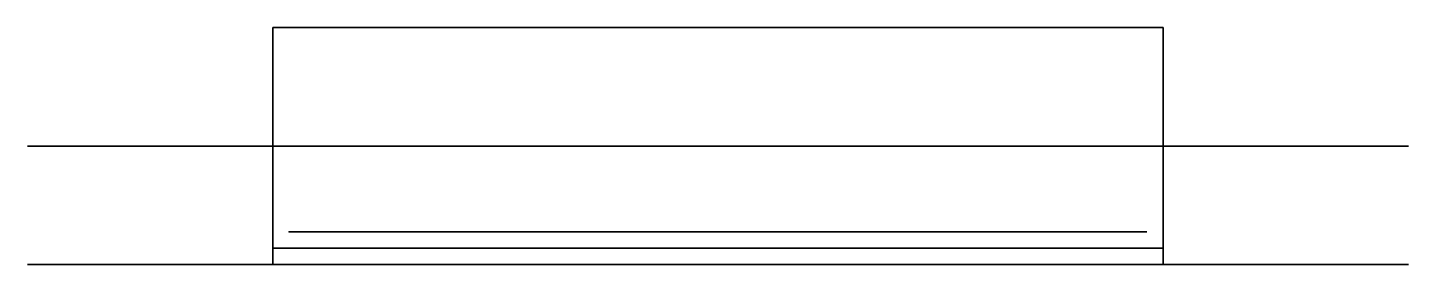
# Model space of a CAD drawing. Header units: centimetres. Extents: x -3.2 to 13.7, y -0.2 to 2.7.
import ezdxf

# ---------------------------------------------------------------- set-up
doc = ezdxf.new("R2010")
doc.units = ezdxf.units.CM
doc.header["$MEASUREMENT"] = 0
for name, color, linetype in [('v001 v2_Sketch1', 7, 'Continuous'), ('v001 v2_Sketch2', 7, 'Continuous'), ('v001 v2_Sketch3', 7, 'Continuous'), ('v001 v2_Sketch4', 7, 'Continuous'), ('v001 v2_Sketch5', 7, 'Continuous'), ('v001 v2_Sketch6', 7, 'Continuous'), ('v001 v2_Sketch7', 7, 'Continuous'), ('v001 v2_Sketch8', 7, 'Continuous'), ('v001 v2_Sketch9', 7, 'Continuous')]:
    doc.layers.add(name, color=color, linetype=linetype)

msp = doc.modelspace()

# ---------------------------------------------------------------- linework, layer by layer
at = {"layer": 'v001 v2_Sketch1'}
for p, q in [((10.5, 0, -8.75), (0, 0, -8.75)), ((0, 0, -8.75), (0, 0)), ((0, 0), (10.5, 0)), ((10.5, 0), (10.5, 0, -8.75))]:
    msp.add_line(p, q, dxfattribs=at)
msp.add_point((0, 0), dxfattribs=at)
at = {"layer": 'v001 v2_Sketch2'}
for p, q in [((-0.2, 2.7, 0.2), (-0.2, 2.7, -8.95)), ((-0.2, 2.7, -8.95), (-0.2, -0.2, -8.95)), ((-0.2, -0.2, 0.2), (-0.2, 2.7, 0.2)), ((-0.2, 2.7, -4.375), (-0.2, 2.7, -5.875)), ((-0.2, 2.7, -2.875), (-0.2, -0.2, -2.875)), ((-0.2, 2.7, -4.375), (-0.2, 2.7, -2.875)), ((-0.2, 2.7, -5.875), (-0.2, -0.2, -5.875)), ((-0.2, -0.2, -8.95), (-0.2, -0.2, 0.2)), ((-0.2, -0.2, -2.875), (-0.2, -0.2, -4.375)), ((-0.2, -0.2, -5.875), (-0.2, -0.2, -4.375))]:
    msp.add_line(p, q, dxfattribs=at)
msp.add_point((-0.2, 0), dxfattribs=at)
at = {"layer": 'v001 v2_Sketch3'}
for p, q in [((10.7, -0.2, -8.95), (10.7, 2.7, -8.95)), ((10.7, 2.7, -8.95), (10.7, 2.7, 0.2)), ((10.7, 2.7, -4.375), (10.7, 2.7, -5.875)), ((10.7, 2.7, -4.375), (10.7, 2.7, -2.875)), ((10.7, 2.7, 0.2), (10.7, -0.2, 0.2)), ((10.7, 2.7, -5.875), (10.7, -0.2, -5.875)), ((10.7, 2.7, -2.875), (10.7, -0.2, -2.875)), ((10.7, -0.2, 0.2), (10.7, -0.2, -8.95)), ((10.7, -0.2, -5.875), (10.7, -0.2, -4.375)), ((10.7, -0.2, -2.875), (10.7, -0.2, -4.375))]:
    msp.add_line(p, q, dxfattribs=at)
msp.add_point((10.7, 0), dxfattribs=at)
at = {"layer": 'v001 v2_Sketch4'}
for p, q in [((-0.2, 2.7, -8.95), (10.7, 2.7, -8.95)), ((-0.2, -0.2, -8.95), (-0.2, 2.7, -8.95)), ((10.7, 2.7, -8.95), (10.7, -0.2, -8.95)), ((-0.2, 0, -8.95), (10.7, 0, -8.95)), ((-0.2, -0.2, -8.95), (-0.2, 0, -8.95)), ((10.7, 0, -8.95), (10.7, -0.2, -8.95)), ((10.7, -0.2, -8.95), (-0.2, -0.2, -8.95)), ((10.7, -0.2, -8.95), (-0.2, -0.2, -8.95))]:
    msp.add_line(p, q, dxfattribs=at)
msp.add_point((0, 0, -8.95), dxfattribs=at)
at = {"layer": 'v001 v2_Sketch5'}
for p, q in [((10.7, 2.7, 0.2), (-0.2, 2.7, 0.2)), ((-0.2, 2.7, 0.2), (-0.2, -0.2, 0.2)), ((10.7, -0.2, 0.2), (10.7, 2.7, 0.2)), ((10.7, 0, 0.2), (-0.2, 0, 0.2)), ((-0.2, 0, 0.2), (-0.2, -0.2, 0.2)), ((10.7, -0.2, 0.2), (10.7, 0, 0.2)), ((-0.2, -0.2, 0.2), (10.7, -0.2, 0.2)), ((-0.2, -0.2, 0.2), (10.7, -0.2, 0.2))]:
    msp.add_line(p, q, dxfattribs=at)
msp.add_point((0, 0, 0.2), dxfattribs=at)
at = {"layer": 'v001 v2_Sketch6'}
for p, q in [((0, 0.2, -8.75), (0, 0.2)), ((0, 0.2), (10.5, 0.2)), ((0, 0.2, -4.95), (1.2, 0.2, -4.95)), ((10.5, 0.2, -8.75), (0, 0.2, -8.75)), ((0, 0.2), (0, 0.2, -8.75)), ((0, 0.2, -4.375), (10.5, 0.2, -4.375)), ((10.5, 0.2), (0, 0.2)), ((0, 0.2, -8.75), (10.5, 0.2, -8.75)), ((2.789, 0.2, -8.75), (2.789, 0.2, -4.95)), ((5.25, 0.2, -4), (5.25, 0.2)), ((5.25, 0.2, -8.75), (5.25, 0.2, -7.55)), ((5.25, 0.2, -8.75), (5.25, 0.2, -4)), ((10.5, 0.2, -4.95), (9.3, 0.2, -4.95)), ((10.5, 0.2, -8.75), (10.5, 0.2)), ((10.5, 0.2), (10.5, 0.2, -8.75))]:
    msp.add_line(p, q, dxfattribs=at)
at = {"layer": 'v001 v2_Sketch6', "extrusion": (0, 1, 0)}
for centre, radius in [((-1.2, -4.95, 0.2), 0.35), ((-1.2, -4.95, 0.2), 0.2), ((-5.25, -7.55, 0.2), 0.35), ((-5.25, -7.55, 0.2), 0.2), ((-9.3, -4.95, 0.2), 0.35), ((-9.3, -4.95, 0.2), 0.2)]:
    msp.add_circle(centre, radius, dxfattribs=at)
at = {"layer": 'v001 v2_Sketch6'}
msp.add_point((0, 0.2), dxfattribs=at)
at = {"layer": 'v001 v2_Sketch7'}
for p, q in [((-3.2, -0.2, -3.375), (-3.2, -0.2, -5.375)), ((-2.7, -0.2, -5.875), (-0.7, -0.2, -5.875)), ((-0.7, -0.2, -2.875), (-2.7, -0.2, -2.875)), ((-0.2, -0.2, 2), (-0.2, -0.2, -2.375)), ((-0.2, -0.2, -6.375), (-0.2, -0.2, -10.75)), ((10.5, -0.2, 2.2), (0, -0.2, 2.2)), ((0, -0.2, -10.95), (10.5, -0.2, -10.95)), ((10.7, -0.2, -10.75), (10.7, -0.2, -6.375)), ((10.7, -0.2, -2.375), (10.7, -0.2, 2)), ((11.2, -0.2, -5.875), (13.2, -0.2, -5.875)), ((13.2, -0.2, -2.875), (11.2, -0.2, -2.875)), ((13.7, -0.2, -5.375), (13.7, -0.2, -3.375))]:
    msp.add_line(p, q, dxfattribs=at)
at = {"layer": 'v001 v2_Sketch7', "extrusion": (0, -1, 0)}
for centre, radius in [((-1.854, -4.44, 0.2), 0.675), ((1.2, -4.95, 0.2), 0.35), ((1.2, -4.95, 0.2), 0.2), ((1.393, -10.043, 0.2), 0.15), ((1.513, 1.393, 0.2), 0.15), ((5.25, -7.55, 0.2), 0.35), ((5.25, -7.55, 0.2), 0.2), ((8.985, 1.371, 0.2), 0.15), ((9.05, -10.045, 0.2), 0.15), ((9.3, -4.95, 0.2), 0.35), ((9.3, -4.95, 0.2), 0.2), ((12.051, -4.396, 0.2), 0.675)]:
    msp.add_circle(centre, radius, dxfattribs=at)
for centre, radius, start, end in [((-2.7, -5.375, 0.2), 0.5, 180, 270), ((-2.7, -3.375, 0.2), 0.5, 90, 180), ((-0.7, -6.375, 0.2), 0.5, 0, 90), ((-0.7, -2.375, 0.2), 0.5, 270, 0), ((0, -10.75, 0.2), 0.2, 180, 270), ((0, 2, 0.2), 0.2, 90, 180), ((10.5, -10.75, 0.2), 0.2, 270, 0), ((10.5, 2, 0.2), 0.2, 0, 90), ((11.2, -2.375, 0.2), 0.5, 180, 270), ((11.2, -6.375, 0.2), 0.5, 90, 180), ((13.2, -5.375, 0.2), 0.5, 270, 360), ((13.2, -3.375, 0.2), 0.5, 0, 90)]:
    msp.add_arc(centre, radius, start, end, dxfattribs=at)
at = {"layer": 'v001 v2_Sketch7'}
msp.add_point((0, -0.2), dxfattribs=at)
at = {"layer": 'v001 v2_Sketch8'}
for p, q in [((-3.2, 1.25, -5.375), (-3.2, 1.25, -3.375)), ((-0.7, 1.25, -5.875), (-2.7, 1.25, -5.875)), ((-2.7, 1.25, -2.875), (-0.7, 1.25, -2.875)), ((-0.2, 1.25, 0.2), (10.7, 1.25, 0.2)), ((10.7, 1.25, -8.95), (-0.2, 1.25, -8.95)), ((-0.2, 1.25, -8.95), (-0.2, 1.25, -6.375)), ((-0.2, 1.25, -2.375), (-0.2, 1.25, 0.2)), ((0, 1.25, -8.75), (0, 1.25, -8.95)), ((0, 1.25), (0, 1.25, 0.2)), ((10.5, 1.25), (0, 1.25)), ((0, 1.25, -8.75), (10.5, 1.25, -8.75)), ((0, 1.25), (0, 1.25, -8.75)), ((10.5, 1.25), (10.5, 1.25, 0.2)), ((10.5, 1.25, -8.75), (10.5, 1.25)), ((10.5, 1.25, -8.75), (10.5, 1.25, -8.95)), ((10.7, 1.25, 0.2), (10.7, 1.25, -2.375)), ((10.7, 1.25, -6.375), (10.7, 1.25, -8.95)), ((13.2, 1.25, -5.875), (11.2, 1.25, -5.875)), ((11.2, 1.25, -2.875), (13.2, 1.25, -2.875)), ((13.7, 1.25, -3.375), (13.7, 1.25, -5.375))]:
    msp.add_line(p, q, dxfattribs=at)
at = {"layer": 'v001 v2_Sketch8', "extrusion": (0, 1, 0)}
for centre in [(1.854, -4.44, 1.25), (-12.051, -4.396, 1.25)]:
    msp.add_circle(centre, 0.35, dxfattribs=at)
for centre, start, end in [((2.7, -5.375, 1.25), 270, 0), ((2.7, -3.375, 1.25), 360, 90), ((0.7, -2.375, 1.25), 180, 270), ((0.7, -6.375, 1.25), 90, 180), ((-11.2, -2.375, 1.25), 270, 0), ((-11.2, -6.375, 1.25), 0, 90), ((-13.2, -5.375, 1.25), 180, 270), ((-13.2, -3.375, 1.25), 90, 180)]:
    msp.add_arc(centre, 0.5, start, end, dxfattribs=at)
at = {"layer": 'v001 v2_Sketch8'}
msp.add_point((0, 1.25), dxfattribs=at)
at = {"layer": 'v001 v2_Sketch9'}
for p, q in [((-3.2, 1.25, -3.375), (-3.2, 1.25, -5.375)), ((-0.7, 1.25, -2.875), (-2.7, 1.25, -2.875)), ((-2.7, 1.25, -5.875), (-0.7, 1.25, -5.875)), ((-0.2, 1.25, -8.95), (10.7, 1.25, -8.95)), ((-0.2, 1.25, -6.375), (-0.2, 1.25, -8.95)), ((-0.2, 1.25, 0.2), (-0.2, 1.25, -2.375)), ((10.7, 1.25, 0.2), (-0.2, 1.25, 0.2)), ((0, 1.25, -8.75), (0, 1.25, -8.95)), ((0, 1.25), (10.5, 1.25)), ((0, 1.25, -8.75), (0, 1.25)), ((10.5, 1.25, -8.75), (0, 1.25, -8.75)), ((0, 1.25), (0, 1.25, 0.2)), ((10.5, 1.25), (10.5, 1.25, -8.75)), ((10.5, 1.25), (10.5, 1.25, 0.2)), ((10.5, 1.25, -8.75), (10.5, 1.25, -8.95)), ((10.7, 1.25, -8.95), (10.7, 1.25, -6.375)), ((10.7, 1.25, -2.375), (10.7, 1.25, 0.2)), ((13.2, 1.25, -2.875), (11.2, 1.25, -2.875)), ((11.2, 1.25, -5.875), (13.2, 1.25, -5.875)), ((13.7, 1.25, -5.375), (13.7, 1.25, -3.375))]:
    msp.add_line(p, q, dxfattribs=at)
at = {"layer": 'v001 v2_Sketch9', "extrusion": (0, -1, 0)}
for centre in [(-1.854, -4.44, -1.25), (12.051, -4.396, -1.25)]:
    msp.add_circle(centre, 0.35, dxfattribs=at)
for centre, start, end in [((-2.7, -5.375, -1.25), 180, 270), ((-2.7, -3.375, -1.25), 90, 180), ((-0.7, -6.375, -1.25), 360, 90), ((-0.7, -2.375, -1.25), 270, 0), ((11.2, -6.375, -1.25), 90, 180), ((11.2, -2.375, -1.25), 180, 270), ((13.2, -3.375, -1.25), 0, 90), ((13.2, -5.375, -1.25), 270, 0)]:
    msp.add_arc(centre, 0.5, start, end, dxfattribs=at)
at = {"layer": 'v001 v2_Sketch9'}
msp.add_point((0, 1.25), dxfattribs=at)

doc.saveas('drawing.dxf')
